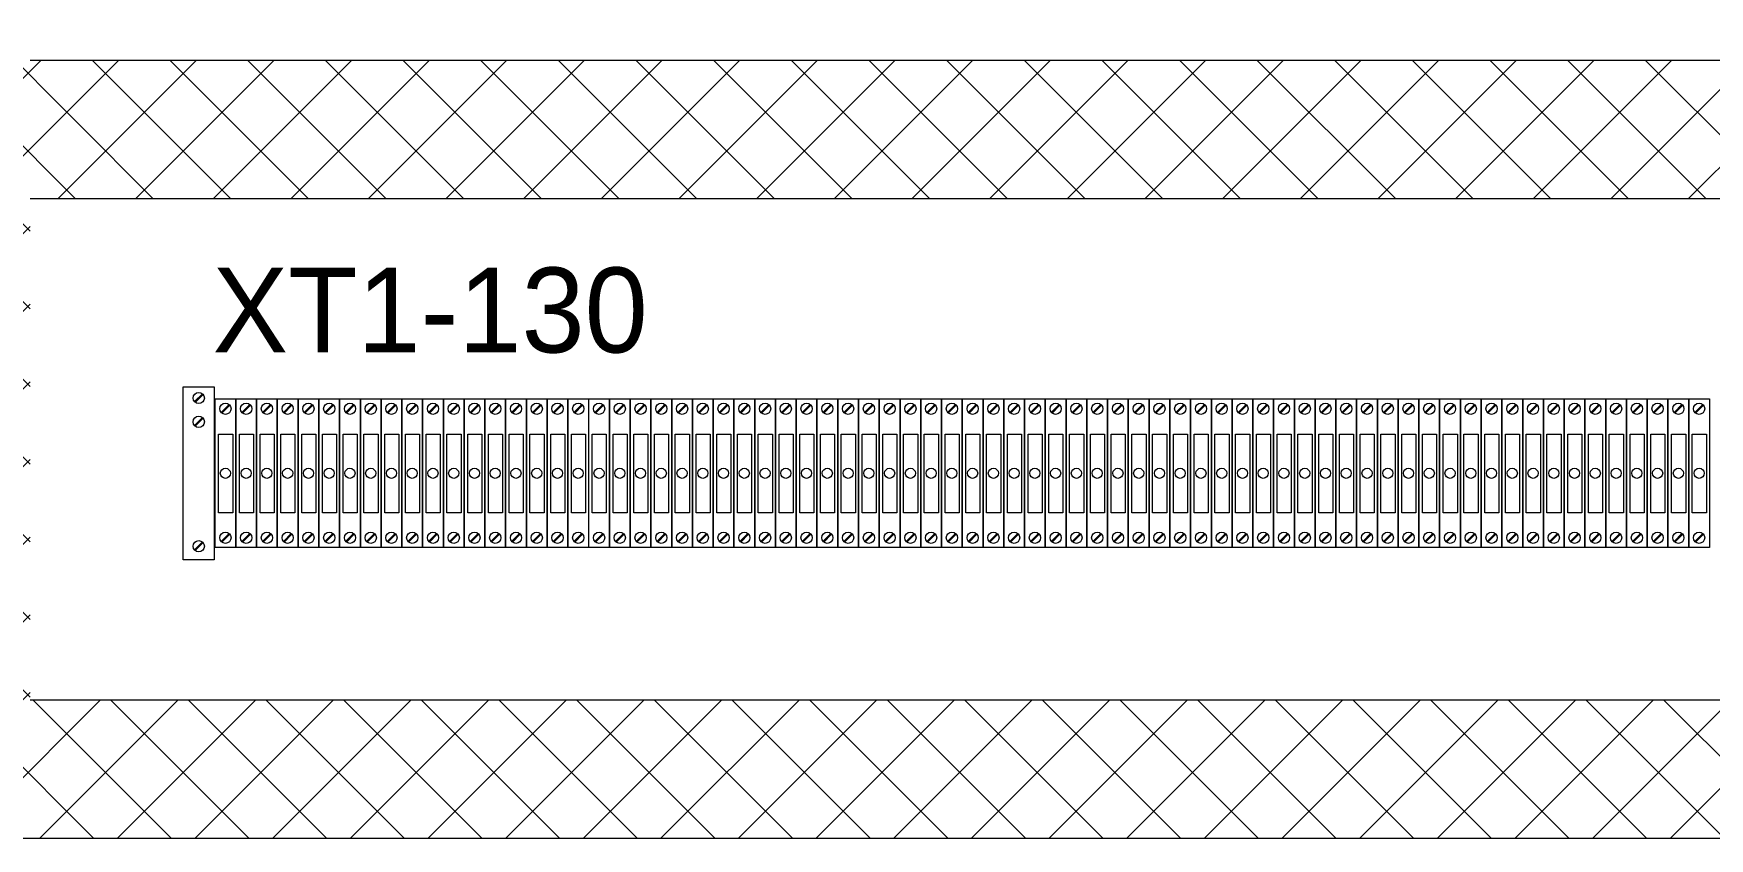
# Model space of a CAD drawing. Header units: millimetres. Extents: x 32626 to 72822, y 60047 to 123188.
# Drawn here: x 33074.3 to 33365, y 68756.3 to 68895.9 of the extents above; entities that cross this region are included whole.
import ezdxf

# ---------------------------------------------------------------- set-up
doc = ezdxf.new("R2010")
doc.units = ezdxf.units.MM
doc.header["$LTSCALE"] = 10
doc.layers.add('1轮廓实线层', color=7, linetype='Continuous', lineweight=18)
doc.layers.add('6文字层', color=3, linetype='Continuous', lineweight=18)
doc.styles.add('样式 1', font='SIMYOU.TTF', dxfattribs={"width": 0.75})

msp = doc.modelspace()

# ---------------------------------------------------------------- hatches: boundary and pattern name
at = {"layer": '1轮廓实线层'}
h = msp.add_hatch(dxfattribs=at)
h.set_pattern_fill('ANSI37', color=256, scale=3, style=0)
h.set_pattern_definition([(45, (1626.673, 2082.644), (-6.7351921, 6.7351921), []), (135, (1626.673, 2082.644), (-6.7351921, -6.7351921), [])])
h.paths.add_polyline_path([(33783.76, 68756.33), (33783.76, 69002.19), (33049.69, 69002.19), (33049.69, 68756.33)])
h.paths.add_polyline_path([(33759.76, 68780.33), (33759.76, 68867.26), (33073.69, 68867.26), (33073.69, 68780.33)], flags=16)
h.paths.add_polyline_path([(33759.76, 68891.26), (33759.76, 68978.19), (33073.69, 68978.19), (33073.69, 68891.26)], flags=16)

# ---------------------------------------------------------------- linework, layer by layer
for p, q in [((33759.76, 68891.26), (33073.69, 68891.26)), ((33759.76, 68867.26), (33073.69, 68867.26)), ((33519.76, 68780.33), (33073.69, 68780.33)), ((33759.76, 68780.33), (33073.69, 68780.33)), ((33783.76, 68756.33), (33049.69, 68756.33)), ((33252.69, 68756.33), (33204.69, 68756.33))]:
    msp.add_line(p, q, dxfattribs=at)
at = {"layer": '1轮廓实线层', "lineweight": 13}
for p, q in [((33100.23, 68834.65), (33105.63, 68834.65)), ((33100.23, 68804.65), (33100.23, 68834.65)), ((33105.63, 68834.65), (33105.63, 68804.65)), ((33102.18, 68832.09), (33103.56, 68833.47)), ((33102.3, 68831.97), (33103.68, 68833.34)), ((33105.76, 68806.77), (33105.76, 68832.57)), ((33105.76, 68832.57), (33109.36, 68832.57)), ((33109.36, 68832.57), (33109.36, 68806.77)), ((33109.36, 68832.57), (33112.96, 68832.57)), ((33109.36, 68806.77), (33109.36, 68832.57)), ((33112.96, 68832.57), (33112.96, 68806.77)), ((33112.96, 68832.57), (33116.56, 68832.57)), ((33112.96, 68806.77), (33112.96, 68832.57)), ((33116.56, 68832.57), (33116.56, 68806.77)), ((33116.56, 68832.57), (33120.16, 68832.57)), ((33116.56, 68806.77), (33116.56, 68832.57)), ((33120.16, 68832.57), (33120.16, 68806.77)), ((33120.16, 68832.57), (33123.76, 68832.57)), ((33120.16, 68806.77), (33120.16, 68832.57)), ((33123.76, 68832.57), (33123.76, 68806.77)), ((33123.77, 68832.57), (33127.37, 68832.57)), ((33123.77, 68806.77), (33123.77, 68832.57)), ((33127.37, 68832.57), (33127.37, 68806.77)), ((33127.37, 68832.57), (33130.97, 68832.57)), ((33127.37, 68806.77), (33127.37, 68832.57)), ((33130.97, 68832.57), (33130.97, 68806.77)), ((33130.97, 68832.57), (33134.57, 68832.57)), ((33130.97, 68806.77), (33130.97, 68832.57)), ((33134.57, 68832.57), (33134.57, 68806.77)), ((33134.57, 68832.57), (33138.17, 68832.57)), ((33134.57, 68806.77), (33134.57, 68832.57)), ((33138.17, 68832.57), (33138.17, 68806.77)), ((33138.17, 68832.57), (33141.77, 68832.57)), ((33138.17, 68806.77), (33138.17, 68832.57)), ((33141.77, 68832.57), (33141.77, 68806.77)), ((33141.77, 68832.57), (33145.37, 68832.57)), ((33141.77, 68806.77), (33141.77, 68832.57)), ((33145.37, 68832.57), (33145.37, 68806.77)), ((33145.37, 68832.57), (33148.97, 68832.57)), ((33145.37, 68806.77), (33145.37, 68832.57)), ((33148.97, 68832.57), (33148.97, 68806.77)), ((33148.97, 68832.57), (33152.57, 68832.57)), ((33148.97, 68806.77), (33148.97, 68832.57)), ((33152.57, 68832.57), (33152.57, 68806.77)), ((33152.57, 68832.57), (33156.17, 68832.57)), ((33152.57, 68806.77), (33152.57, 68832.57)), ((33156.17, 68832.57), (33156.17, 68806.77)), ((33156.17, 68832.57), (33159.77, 68832.57)), ((33156.17, 68806.77), (33156.17, 68832.57)), ((33159.77, 68832.57), (33159.77, 68806.77)), ((33159.77, 68832.57), (33163.37, 68832.57)), ((33159.77, 68806.77), (33159.77, 68832.57)), ((33163.37, 68832.57), (33163.37, 68806.77)), ((33163.37, 68832.57), (33166.97, 68832.57)), ((33163.37, 68806.77), (33163.37, 68832.57)), ((33166.97, 68832.57), (33166.97, 68806.77)), ((33166.97, 68832.57), (33170.57, 68832.57)), ((33166.97, 68806.77), (33166.97, 68832.57)), ((33170.57, 68832.57), (33170.57, 68806.77)), ((33170.58, 68832.57), (33174.18, 68832.57)), ((33170.58, 68806.77), (33170.58, 68832.57)), ((33174.18, 68832.57), (33174.18, 68806.77)), ((33174.18, 68832.57), (33177.78, 68832.57)), ((33174.18, 68806.77), (33174.18, 68832.57)), ((33177.78, 68832.57), (33177.78, 68806.77)), ((33177.78, 68832.57), (33181.38, 68832.57)), ((33177.78, 68806.77), (33177.78, 68832.57)), ((33181.38, 68832.57), (33181.38, 68806.77)), ((33181.38, 68832.57), (33184.98, 68832.57)), ((33181.38, 68806.77), (33181.38, 68832.57)), ((33184.98, 68832.57), (33184.98, 68806.77)), ((33184.98, 68832.57), (33188.58, 68832.57)), ((33184.98, 68806.77), (33184.98, 68832.57)), ((33188.58, 68832.57), (33188.58, 68806.77)), ((33188.58, 68832.57), (33192.18, 68832.57)), ((33188.58, 68806.77), (33188.58, 68832.57)), ((33192.18, 68832.57), (33192.18, 68806.77)), ((33192.18, 68832.57), (33195.78, 68832.57)), ((33192.18, 68806.77), (33192.18, 68832.57)), ((33195.78, 68832.57), (33195.78, 68806.77)), ((33195.78, 68832.57), (33199.38, 68832.57)), ((33195.78, 68806.77), (33195.78, 68832.57)), ((33199.38, 68832.57), (33199.38, 68806.77)), ((33199.38, 68832.57), (33202.98, 68832.57)), ((33199.38, 68806.77), (33199.38, 68832.57)), ((33202.98, 68832.57), (33202.98, 68806.77)), ((33202.98, 68832.57), (33206.58, 68832.57)), ((33202.98, 68806.77), (33202.98, 68832.57)), ((33206.58, 68832.57), (33206.58, 68806.77)), ((33206.58, 68832.57), (33210.18, 68832.57)), ((33206.58, 68806.77), (33206.58, 68832.57)), ((33210.18, 68832.57), (33210.18, 68806.77)), ((33210.18, 68832.57), (33213.78, 68832.57)), ((33210.18, 68806.77), (33210.18, 68832.57)), ((33213.78, 68832.57), (33213.78, 68806.77)), ((33213.79, 68832.57), (33217.39, 68832.57)), ((33213.79, 68806.77), (33213.79, 68832.57)), ((33217.39, 68832.57), (33217.39, 68806.77)), ((33217.39, 68832.57), (33220.99, 68832.57)), ((33217.39, 68806.77), (33217.39, 68832.57)), ((33220.99, 68832.57), (33220.99, 68806.77)), ((33220.99, 68832.57), (33224.59, 68832.57)), ((33220.99, 68806.77), (33220.99, 68832.57)), ((33224.59, 68832.57), (33224.59, 68806.77)), ((33224.59, 68832.57), (33228.19, 68832.57)), ((33224.59, 68806.77), (33224.59, 68832.57)), ((33228.19, 68832.57), (33228.19, 68806.77)), ((33228.19, 68832.57), (33231.79, 68832.57)), ((33228.19, 68806.77), (33228.19, 68832.57)), ((33231.79, 68832.57), (33231.79, 68806.77)), ((33231.79, 68832.57), (33235.39, 68832.57)), ((33231.79, 68806.77), (33231.79, 68832.57)), ((33235.39, 68832.57), (33235.39, 68806.77)), ((33235.39, 68832.57), (33238.99, 68832.57)), ((33235.39, 68806.77), (33235.39, 68832.57)), ((33238.99, 68832.57), (33238.99, 68806.77)), ((33238.99, 68832.57), (33242.59, 68832.57)), ((33238.99, 68806.77), (33238.99, 68832.57)), ((33242.59, 68832.57), (33242.59, 68806.77)), ((33242.59, 68832.57), (33246.19, 68832.57)), ((33242.59, 68806.77), (33242.59, 68832.57)), ((33246.19, 68832.57), (33246.19, 68806.77)), ((33246.19, 68832.57), (33249.79, 68832.57)), ((33246.19, 68806.77), (33246.19, 68832.57)), ((33249.79, 68832.57), (33249.79, 68806.77)), ((33249.79, 68832.57), (33253.39, 68832.57)), ((33249.79, 68806.77), (33249.79, 68832.57)), ((33253.39, 68832.57), (33253.39, 68806.77)), ((33253.39, 68832.57), (33256.99, 68832.57)), ((33253.39, 68806.77), (33253.39, 68832.57)), ((33256.99, 68832.57), (33256.99, 68806.77)), ((33257, 68832.57), (33260.6, 68832.57)), ((33257, 68806.77), (33257, 68832.57)), ((33260.6, 68832.57), (33260.6, 68806.77)), ((33260.6, 68832.57), (33264.2, 68832.57)), ((33260.6, 68806.77), (33260.6, 68832.57)), ((33264.2, 68832.57), (33264.2, 68806.77)), ((33264.2, 68832.57), (33267.8, 68832.57)), ((33264.2, 68806.77), (33264.2, 68832.57)), ((33267.8, 68832.57), (33267.8, 68806.77)), ((33267.8, 68832.57), (33271.4, 68832.57)), ((33267.8, 68806.77), (33267.8, 68832.57)), ((33271.4, 68832.57), (33271.4, 68806.77)), ((33271.4, 68832.57), (33275, 68832.57)), ((33271.4, 68806.77), (33271.4, 68832.57)), ((33275, 68832.57), (33275, 68806.77)), ((33275, 68832.57), (33278.6, 68832.57)), ((33275, 68806.77), (33275, 68832.57)), ((33278.6, 68832.57), (33278.6, 68806.77)), ((33278.6, 68832.57), (33282.2, 68832.57)), ((33278.6, 68806.77), (33278.6, 68832.57)), ((33282.2, 68832.57), (33282.2, 68806.77)), ((33282.2, 68832.57), (33285.8, 68832.57)), ((33282.2, 68806.77), (33282.2, 68832.57)), ((33285.8, 68832.57), (33285.8, 68806.77)), ((33285.8, 68832.57), (33289.4, 68832.57)), ((33285.8, 68806.77), (33285.8, 68832.57)), ((33289.4, 68832.57), (33289.4, 68806.77)), ((33289.4, 68832.57), (33293, 68832.57)), ((33289.4, 68806.77), (33289.4, 68832.57)), ((33293, 68832.57), (33293, 68806.77)), ((33293, 68832.57), (33296.6, 68832.57)), ((33293, 68806.77), (33293, 68832.57)), ((33296.6, 68832.57), (33296.6, 68806.77)), ((33296.6, 68832.57), (33300.2, 68832.57)), ((33296.6, 68806.77), (33296.6, 68832.57)), ((33300.2, 68832.57), (33300.2, 68806.77)), ((33300.2, 68832.57), (33303.8, 68832.57)), ((33300.2, 68806.77), (33300.2, 68832.57)), ((33303.8, 68832.57), (33303.8, 68806.77)), ((33303.81, 68832.57), (33307.41, 68832.57)), ((33303.81, 68806.77), (33303.81, 68832.57)), ((33307.41, 68832.57), (33307.41, 68806.77)), ((33307.41, 68832.57), (33311.01, 68832.57)), ((33307.41, 68806.77), (33307.41, 68832.57)), ((33311.01, 68832.57), (33311.01, 68806.77)), ((33311.01, 68832.57), (33314.61, 68832.57)), ((33311.01, 68806.77), (33311.01, 68832.57)), ((33314.61, 68832.57), (33314.61, 68806.77)), ((33314.61, 68832.57), (33318.21, 68832.57)), ((33314.61, 68806.77), (33314.61, 68832.57)), ((33318.21, 68832.57), (33318.21, 68806.77)), ((33318.21, 68832.57), (33321.81, 68832.57)), ((33318.21, 68806.77), (33318.21, 68832.57)), ((33321.81, 68832.57), (33321.81, 68806.77)), ((33321.81, 68832.57), (33325.41, 68832.57)), ((33321.81, 68806.77), (33321.81, 68832.57)), ((33325.41, 68832.57), (33325.41, 68806.77)), ((33325.41, 68832.57), (33329.01, 68832.57)), ((33325.41, 68806.77), (33325.41, 68832.57)), ((33329.01, 68832.57), (33329.01, 68806.77)), ((33329.01, 68832.57), (33332.61, 68832.57)), ((33329.01, 68806.77), (33329.01, 68832.57)), ((33332.61, 68832.57), (33332.61, 68806.77)), ((33332.61, 68832.57), (33336.21, 68832.57)), ((33332.61, 68806.77), (33332.61, 68832.57)), ((33336.21, 68832.57), (33336.21, 68806.77)), ((33336.21, 68832.57), (33339.81, 68832.57)), ((33336.21, 68806.77), (33336.21, 68832.57)), ((33339.81, 68832.57), (33339.81, 68806.77)), ((33339.81, 68832.57), (33343.41, 68832.57)), ((33339.81, 68806.77), (33339.81, 68832.57)), ((33343.41, 68832.57), (33343.41, 68806.77)), ((33343.41, 68832.57), (33347.01, 68832.57)), ((33343.41, 68806.77), (33343.41, 68832.57)), ((33347.01, 68832.57), (33347.01, 68806.77)), ((33347.02, 68832.57), (33350.62, 68832.57)), ((33347.02, 68806.77), (33347.02, 68832.57)), ((33350.62, 68832.57), (33350.62, 68806.77)), ((33350.62, 68832.57), (33354.22, 68832.57)), ((33350.62, 68806.77), (33350.62, 68832.57)), ((33354.22, 68832.57), (33354.22, 68806.77)), ((33354.22, 68832.57), (33357.82, 68832.57)), ((33354.22, 68806.77), (33354.22, 68832.57)), ((33357.82, 68832.57), (33357.82, 68806.77)), ((33357.82, 68832.57), (33361.42, 68832.57)), ((33357.82, 68806.77), (33357.82, 68832.57)), ((33361.42, 68832.57), (33361.42, 68806.77)), ((33361.42, 68832.57), (33365.02, 68832.57)), ((33361.42, 68806.77), (33361.42, 68832.57)), ((33365.02, 68832.57), (33365.02, 68806.77)), ((33102.18, 68827.96), (33103.56, 68829.34)), ((33102.3, 68827.84), (33103.68, 68829.22)), ((33106.81, 68830.23), (33108.19, 68831.61)), ((33106.93, 68830.11), (33108.31, 68831.49)), ((33110.41, 68830.23), (33111.79, 68831.61)), ((33110.53, 68830.11), (33111.91, 68831.49)), ((33114.01, 68830.23), (33115.39, 68831.61)), ((33114.13, 68830.11), (33115.51, 68831.49)), ((33117.61, 68830.23), (33118.99, 68831.61)), ((33117.73, 68830.11), (33119.11, 68831.49)), ((33121.21, 68830.23), (33122.59, 68831.61)), ((33121.34, 68830.11), (33122.71, 68831.49)), ((33124.82, 68830.23), (33126.19, 68831.61)), ((33124.94, 68830.11), (33126.32, 68831.49)), ((33128.42, 68830.23), (33129.8, 68831.61)), ((33128.54, 68830.11), (33129.92, 68831.49)), ((33132.02, 68830.23), (33133.4, 68831.61)), ((33132.14, 68830.11), (33133.52, 68831.49)), ((33135.62, 68830.23), (33137, 68831.61)), ((33135.74, 68830.11), (33137.12, 68831.49)), ((33139.22, 68830.23), (33140.6, 68831.61)), ((33139.34, 68830.11), (33140.72, 68831.49)), ((33142.82, 68830.23), (33144.2, 68831.61)), ((33142.94, 68830.11), (33144.32, 68831.49)), ((33146.42, 68830.23), (33147.8, 68831.61)), ((33146.54, 68830.11), (33147.92, 68831.49)), ((33150.02, 68830.23), (33151.4, 68831.61)), ((33150.14, 68830.11), (33151.52, 68831.49)), ((33153.62, 68830.23), (33155, 68831.61)), ((33153.74, 68830.11), (33155.12, 68831.49)), ((33157.22, 68830.23), (33158.6, 68831.61)), ((33157.34, 68830.11), (33158.72, 68831.49)), ((33160.82, 68830.23), (33162.2, 68831.61)), ((33160.94, 68830.11), (33162.32, 68831.49)), ((33164.42, 68830.23), (33165.8, 68831.61)), ((33164.55, 68830.11), (33165.92, 68831.49)), ((33168.03, 68830.23), (33169.4, 68831.61)), ((33168.15, 68830.11), (33169.53, 68831.49)), ((33171.63, 68830.23), (33173.01, 68831.61)), ((33171.75, 68830.11), (33173.13, 68831.49)), ((33175.23, 68830.23), (33176.61, 68831.61)), ((33175.35, 68830.11), (33176.73, 68831.49)), ((33178.83, 68830.23), (33180.21, 68831.61)), ((33178.95, 68830.11), (33180.33, 68831.49)), ((33182.43, 68830.23), (33183.81, 68831.61)), ((33182.55, 68830.11), (33183.93, 68831.49)), ((33186.03, 68830.23), (33187.41, 68831.61)), ((33186.15, 68830.11), (33187.53, 68831.49)), ((33189.63, 68830.23), (33191.01, 68831.61)), ((33189.75, 68830.11), (33191.13, 68831.49)), ((33193.23, 68830.23), (33194.61, 68831.61)), ((33193.35, 68830.11), (33194.73, 68831.49)), ((33196.83, 68830.23), (33198.21, 68831.61)), ((33196.95, 68830.11), (33198.33, 68831.49)), ((33200.43, 68830.23), (33201.81, 68831.61)), ((33200.55, 68830.11), (33201.93, 68831.49)), ((33204.03, 68830.23), (33205.41, 68831.61)), ((33204.15, 68830.11), (33205.53, 68831.49)), ((33207.63, 68830.23), (33209.01, 68831.61)), ((33207.75, 68830.11), (33209.13, 68831.49)), ((33211.23, 68830.23), (33212.61, 68831.61)), ((33211.36, 68830.11), (33212.73, 68831.49)), ((33214.84, 68830.23), (33216.21, 68831.61)), ((33214.96, 68830.11), (33216.34, 68831.49)), ((33218.44, 68830.23), (33219.82, 68831.61)), ((33218.56, 68830.11), (33219.94, 68831.49)), ((33222.04, 68830.23), (33223.42, 68831.61)), ((33222.16, 68830.11), (33223.54, 68831.49)), ((33225.64, 68830.23), (33227.02, 68831.61)), ((33225.76, 68830.11), (33227.14, 68831.49)), ((33229.24, 68830.23), (33230.62, 68831.61)), ((33229.36, 68830.11), (33230.74, 68831.49)), ((33232.84, 68830.23), (33234.22, 68831.61)), ((33232.96, 68830.11), (33234.34, 68831.49)), ((33236.44, 68830.23), (33237.82, 68831.61)), ((33236.56, 68830.11), (33237.94, 68831.49)), ((33240.04, 68830.23), (33241.42, 68831.61)), ((33240.16, 68830.11), (33241.54, 68831.49)), ((33243.64, 68830.23), (33245.02, 68831.61)), ((33243.76, 68830.11), (33245.14, 68831.49)), ((33247.24, 68830.23), (33248.62, 68831.61)), ((33247.36, 68830.11), (33248.74, 68831.49)), ((33250.84, 68830.23), (33252.22, 68831.61)), ((33250.96, 68830.11), (33252.34, 68831.49)), ((33254.44, 68830.23), (33255.82, 68831.61)), ((33254.57, 68830.11), (33255.94, 68831.49)), ((33258.05, 68830.23), (33259.42, 68831.61)), ((33258.17, 68830.11), (33259.55, 68831.49)), ((33261.65, 68830.23), (33263.03, 68831.61)), ((33261.77, 68830.11), (33263.15, 68831.49)), ((33265.25, 68830.23), (33266.63, 68831.61)), ((33265.37, 68830.11), (33266.75, 68831.49)), ((33268.85, 68830.23), (33270.23, 68831.61)), ((33268.97, 68830.11), (33270.35, 68831.49)), ((33272.45, 68830.23), (33273.83, 68831.61)), ((33272.57, 68830.11), (33273.95, 68831.49)), ((33276.05, 68830.23), (33277.43, 68831.61)), ((33276.17, 68830.11), (33277.55, 68831.49)), ((33279.65, 68830.23), (33281.03, 68831.61)), ((33279.77, 68830.11), (33281.15, 68831.49)), ((33283.25, 68830.23), (33284.63, 68831.61)), ((33283.37, 68830.11), (33284.75, 68831.49)), ((33286.85, 68830.23), (33288.23, 68831.61)), ((33286.97, 68830.11), (33288.35, 68831.49)), ((33290.45, 68830.23), (33291.83, 68831.61)), ((33290.57, 68830.11), (33291.95, 68831.49)), ((33294.05, 68830.23), (33295.43, 68831.61)), ((33294.17, 68830.11), (33295.55, 68831.49)), ((33297.65, 68830.23), (33299.03, 68831.61)), ((33297.78, 68830.11), (33299.15, 68831.49)), ((33301.25, 68830.23), (33302.63, 68831.61)), ((33301.38, 68830.11), (33302.75, 68831.49)), ((33304.86, 68830.23), (33306.23, 68831.61)), ((33304.98, 68830.11), (33306.36, 68831.49)), ((33308.46, 68830.23), (33309.84, 68831.61)), ((33308.58, 68830.11), (33309.96, 68831.49)), ((33312.06, 68830.23), (33313.44, 68831.61)), ((33312.18, 68830.11), (33313.56, 68831.49)), ((33315.66, 68830.23), (33317.04, 68831.61)), ((33315.78, 68830.11), (33317.16, 68831.49)), ((33319.26, 68830.23), (33320.64, 68831.61)), ((33319.38, 68830.11), (33320.76, 68831.49)), ((33322.86, 68830.23), (33324.24, 68831.61)), ((33322.98, 68830.11), (33324.36, 68831.49)), ((33326.46, 68830.23), (33327.84, 68831.61)), ((33326.58, 68830.11), (33327.96, 68831.49)), ((33330.06, 68830.23), (33331.44, 68831.61)), ((33330.18, 68830.11), (33331.56, 68831.49)), ((33333.66, 68830.23), (33335.04, 68831.61)), ((33333.78, 68830.11), (33335.16, 68831.49)), ((33337.26, 68830.23), (33338.64, 68831.61)), ((33337.38, 68830.11), (33338.76, 68831.49)), ((33340.86, 68830.23), (33342.24, 68831.61)), ((33340.98, 68830.11), (33342.36, 68831.49)), ((33344.46, 68830.23), (33345.84, 68831.61)), ((33344.59, 68830.11), (33345.96, 68831.49)), ((33348.07, 68830.23), (33349.44, 68831.61)), ((33348.19, 68830.11), (33349.57, 68831.49)), ((33351.67, 68830.23), (33353.05, 68831.61)), ((33351.79, 68830.11), (33353.17, 68831.49)), ((33355.27, 68830.23), (33356.65, 68831.61)), ((33355.39, 68830.11), (33356.77, 68831.49)), ((33358.87, 68830.23), (33360.25, 68831.61)), ((33358.99, 68830.11), (33360.37, 68831.49)), ((33362.47, 68830.23), (33363.85, 68831.61)), ((33362.59, 68830.11), (33363.97, 68831.49)), ((33106.81, 68807.86), (33108.19, 68809.24)), ((33106.93, 68807.74), (33108.31, 68809.12)), ((33110.41, 68807.86), (33111.79, 68809.24)), ((33110.53, 68807.74), (33111.91, 68809.12)), ((33114.01, 68807.86), (33115.39, 68809.24)), ((33114.13, 68807.74), (33115.51, 68809.12)), ((33117.61, 68807.86), (33118.99, 68809.24)), ((33117.73, 68807.74), (33119.11, 68809.12)), ((33121.21, 68807.86), (33122.59, 68809.24)), ((33121.34, 68807.74), (33122.71, 68809.12)), ((33124.82, 68807.86), (33126.19, 68809.24)), ((33124.94, 68807.74), (33126.32, 68809.12)), ((33128.42, 68807.86), (33129.8, 68809.24)), ((33128.54, 68807.74), (33129.92, 68809.12)), ((33132.02, 68807.86), (33133.4, 68809.24)), ((33132.14, 68807.74), (33133.52, 68809.12)), ((33135.62, 68807.86), (33137, 68809.24)), ((33135.74, 68807.74), (33137.12, 68809.12)), ((33139.22, 68807.86), (33140.6, 68809.24)), ((33139.34, 68807.74), (33140.72, 68809.12)), ((33142.82, 68807.86), (33144.2, 68809.24)), ((33142.94, 68807.74), (33144.32, 68809.12)), ((33146.42, 68807.86), (33147.8, 68809.24)), ((33146.54, 68807.74), (33147.92, 68809.12)), ((33150.02, 68807.86), (33151.4, 68809.24)), ((33150.14, 68807.74), (33151.52, 68809.12)), ((33153.62, 68807.86), (33155, 68809.24)), ((33153.74, 68807.74), (33155.12, 68809.12)), ((33157.22, 68807.86), (33158.6, 68809.24)), ((33157.34, 68807.74), (33158.72, 68809.12)), ((33160.82, 68807.86), (33162.2, 68809.24)), ((33160.94, 68807.74), (33162.32, 68809.12)), ((33164.42, 68807.86), (33165.8, 68809.24)), ((33164.55, 68807.74), (33165.92, 68809.12)), ((33168.03, 68807.86), (33169.4, 68809.24)), ((33168.15, 68807.74), (33169.53, 68809.12)), ((33171.63, 68807.86), (33173.01, 68809.24)), ((33171.75, 68807.74), (33173.13, 68809.12)), ((33175.23, 68807.86), (33176.61, 68809.24)), ((33175.35, 68807.74), (33176.73, 68809.12)), ((33178.83, 68807.86), (33180.21, 68809.24)), ((33178.95, 68807.74), (33180.33, 68809.12)), ((33182.43, 68807.86), (33183.81, 68809.24)), ((33182.55, 68807.74), (33183.93, 68809.12)), ((33186.03, 68807.86), (33187.41, 68809.24)), ((33186.15, 68807.74), (33187.53, 68809.12)), ((33189.63, 68807.86), (33191.01, 68809.24)), ((33189.75, 68807.74), (33191.13, 68809.12)), ((33193.23, 68807.86), (33194.61, 68809.24)), ((33193.35, 68807.74), (33194.73, 68809.12)), ((33196.83, 68807.86), (33198.21, 68809.24)), ((33196.95, 68807.74), (33198.33, 68809.12)), ((33200.43, 68807.86), (33201.81, 68809.24)), ((33200.55, 68807.74), (33201.93, 68809.12)), ((33204.03, 68807.86), (33205.41, 68809.24)), ((33204.15, 68807.74), (33205.53, 68809.12)), ((33207.63, 68807.86), (33209.01, 68809.24)), ((33207.75, 68807.74), (33209.13, 68809.12)), ((33211.23, 68807.86), (33212.61, 68809.24)), ((33211.36, 68807.74), (33212.73, 68809.12)), ((33214.84, 68807.86), (33216.21, 68809.24)), ((33214.96, 68807.74), (33216.34, 68809.12)), ((33218.44, 68807.86), (33219.82, 68809.24)), ((33218.56, 68807.74), (33219.94, 68809.12)), ((33222.04, 68807.86), (33223.42, 68809.24)), ((33222.16, 68807.74), (33223.54, 68809.12)), ((33225.64, 68807.86), (33227.02, 68809.24)), ((33225.76, 68807.74), (33227.14, 68809.12)), ((33229.24, 68807.86), (33230.62, 68809.24)), ((33229.36, 68807.74), (33230.74, 68809.12)), ((33232.84, 68807.86), (33234.22, 68809.24)), ((33232.96, 68807.74), (33234.34, 68809.12)), ((33236.44, 68807.86), (33237.82, 68809.24)), ((33236.56, 68807.74), (33237.94, 68809.12)), ((33240.04, 68807.86), (33241.42, 68809.24)), ((33240.16, 68807.74), (33241.54, 68809.12)), ((33243.64, 68807.86), (33245.02, 68809.24)), ((33243.76, 68807.74), (33245.14, 68809.12)), ((33247.24, 68807.86), (33248.62, 68809.24)), ((33247.36, 68807.74), (33248.74, 68809.12)), ((33250.84, 68807.86), (33252.22, 68809.24)), ((33250.96, 68807.74), (33252.34, 68809.12)), ((33254.44, 68807.86), (33255.82, 68809.24)), ((33254.57, 68807.74), (33255.94, 68809.12)), ((33258.05, 68807.86), (33259.42, 68809.24)), ((33258.17, 68807.74), (33259.55, 68809.12)), ((33261.65, 68807.86), (33263.03, 68809.24)), ((33261.77, 68807.74), (33263.15, 68809.12)), ((33265.25, 68807.86), (33266.63, 68809.24)), ((33265.37, 68807.74), (33266.75, 68809.12)), ((33268.85, 68807.86), (33270.23, 68809.24)), ((33268.97, 68807.74), (33270.35, 68809.12)), ((33272.45, 68807.86), (33273.83, 68809.24)), ((33272.57, 68807.74), (33273.95, 68809.12)), ((33276.05, 68807.86), (33277.43, 68809.24)), ((33276.17, 68807.74), (33277.55, 68809.12)), ((33279.65, 68807.86), (33281.03, 68809.24)), ((33279.77, 68807.74), (33281.15, 68809.12)), ((33283.25, 68807.86), (33284.63, 68809.24)), ((33283.37, 68807.74), (33284.75, 68809.12)), ((33286.85, 68807.86), (33288.23, 68809.24)), ((33286.97, 68807.74), (33288.35, 68809.12)), ((33290.45, 68807.86), (33291.83, 68809.24)), ((33290.57, 68807.74), (33291.95, 68809.12)), ((33294.05, 68807.86), (33295.43, 68809.24)), ((33294.17, 68807.74), (33295.55, 68809.12)), ((33297.65, 68807.86), (33299.03, 68809.24)), ((33297.78, 68807.74), (33299.15, 68809.12)), ((33301.25, 68807.86), (33302.63, 68809.24)), ((33301.38, 68807.74), (33302.75, 68809.12)), ((33304.86, 68807.86), (33306.23, 68809.24)), ((33304.98, 68807.74), (33306.36, 68809.12)), ((33308.46, 68807.86), (33309.84, 68809.24)), ((33308.58, 68807.74), (33309.96, 68809.12)), ((33312.06, 68807.86), (33313.44, 68809.24)), ((33312.18, 68807.74), (33313.56, 68809.12)), ((33315.66, 68807.86), (33317.04, 68809.24)), ((33315.78, 68807.74), (33317.16, 68809.12)), ((33319.26, 68807.86), (33320.64, 68809.24)), ((33319.38, 68807.74), (33320.76, 68809.12)), ((33322.86, 68807.86), (33324.24, 68809.24)), ((33322.98, 68807.74), (33324.36, 68809.12)), ((33326.46, 68807.86), (33327.84, 68809.24)), ((33326.58, 68807.74), (33327.96, 68809.12)), ((33330.06, 68807.86), (33331.44, 68809.24)), ((33330.18, 68807.74), (33331.56, 68809.12)), ((33333.66, 68807.86), (33335.04, 68809.24)), ((33333.78, 68807.74), (33335.16, 68809.12)), ((33337.26, 68807.86), (33338.64, 68809.24)), ((33337.38, 68807.74), (33338.76, 68809.12)), ((33340.86, 68807.86), (33342.24, 68809.24)), ((33340.98, 68807.74), (33342.36, 68809.12)), ((33344.46, 68807.86), (33345.84, 68809.24)), ((33344.59, 68807.74), (33345.96, 68809.12)), ((33348.07, 68807.86), (33349.44, 68809.24)), ((33348.19, 68807.74), (33349.57, 68809.12)), ((33351.67, 68807.86), (33353.05, 68809.24)), ((33351.79, 68807.74), (33353.17, 68809.12)), ((33355.27, 68807.86), (33356.65, 68809.24)), ((33355.39, 68807.74), (33356.77, 68809.12)), ((33358.87, 68807.86), (33360.25, 68809.24)), ((33358.99, 68807.74), (33360.37, 68809.12)), ((33362.47, 68807.86), (33363.85, 68809.24)), ((33362.59, 68807.74), (33363.97, 68809.12)), ((33102.18, 68806.4), (33103.56, 68807.77)), ((33102.3, 68806.27), (33103.68, 68807.65)), ((33109.36, 68806.77), (33105.76, 68806.77)), ((33112.96, 68806.77), (33109.36, 68806.77)), ((33116.56, 68806.77), (33112.96, 68806.77)), ((33120.16, 68806.77), (33116.56, 68806.77)), ((33123.76, 68806.77), (33120.16, 68806.77)), ((33127.37, 68806.77), (33123.77, 68806.77)), ((33130.97, 68806.77), (33127.37, 68806.77)), ((33134.57, 68806.77), (33130.97, 68806.77)), ((33138.17, 68806.77), (33134.57, 68806.77)), ((33141.77, 68806.77), (33138.17, 68806.77)), ((33145.37, 68806.77), (33141.77, 68806.77)), ((33148.97, 68806.77), (33145.37, 68806.77)), ((33152.57, 68806.77), (33148.97, 68806.77)), ((33156.17, 68806.77), (33152.57, 68806.77)), ((33159.77, 68806.77), (33156.17, 68806.77)), ((33163.37, 68806.77), (33159.77, 68806.77)), ((33166.97, 68806.77), (33163.37, 68806.77)), ((33170.57, 68806.77), (33166.97, 68806.77)), ((33174.18, 68806.77), (33170.58, 68806.77)), ((33177.78, 68806.77), (33174.18, 68806.77)), ((33181.38, 68806.77), (33177.78, 68806.77)), ((33184.98, 68806.77), (33181.38, 68806.77)), ((33188.58, 68806.77), (33184.98, 68806.77)), ((33192.18, 68806.77), (33188.58, 68806.77)), ((33195.78, 68806.77), (33192.18, 68806.77)), ((33199.38, 68806.77), (33195.78, 68806.77)), ((33202.98, 68806.77), (33199.38, 68806.77)), ((33206.58, 68806.77), (33202.98, 68806.77)), ((33210.18, 68806.77), (33206.58, 68806.77)), ((33213.78, 68806.77), (33210.18, 68806.77)), ((33217.39, 68806.77), (33213.79, 68806.77)), ((33220.99, 68806.77), (33217.39, 68806.77)), ((33224.59, 68806.77), (33220.99, 68806.77)), ((33228.19, 68806.77), (33224.59, 68806.77)), ((33231.79, 68806.77), (33228.19, 68806.77)), ((33235.39, 68806.77), (33231.79, 68806.77)), ((33238.99, 68806.77), (33235.39, 68806.77)), ((33242.59, 68806.77), (33238.99, 68806.77)), ((33246.19, 68806.77), (33242.59, 68806.77)), ((33249.79, 68806.77), (33246.19, 68806.77)), ((33253.39, 68806.77), (33249.79, 68806.77)), ((33256.99, 68806.77), (33253.39, 68806.77)), ((33260.6, 68806.77), (33257, 68806.77)), ((33264.2, 68806.77), (33260.6, 68806.77)), ((33267.8, 68806.77), (33264.2, 68806.77)), ((33271.4, 68806.77), (33267.8, 68806.77)), ((33275, 68806.77), (33271.4, 68806.77)), ((33278.6, 68806.77), (33275, 68806.77)), ((33282.2, 68806.77), (33278.6, 68806.77)), ((33285.8, 68806.77), (33282.2, 68806.77)), ((33289.4, 68806.77), (33285.8, 68806.77)), ((33293, 68806.77), (33289.4, 68806.77)), ((33296.6, 68806.77), (33293, 68806.77)), ((33300.2, 68806.77), (33296.6, 68806.77)), ((33303.8, 68806.77), (33300.2, 68806.77)), ((33307.41, 68806.77), (33303.81, 68806.77)), ((33311.01, 68806.77), (33307.41, 68806.77)), ((33314.61, 68806.77), (33311.01, 68806.77)), ((33318.21, 68806.77), (33314.61, 68806.77)), ((33321.81, 68806.77), (33318.21, 68806.77)), ((33325.41, 68806.77), (33321.81, 68806.77)), ((33329.01, 68806.77), (33325.41, 68806.77)), ((33332.61, 68806.77), (33329.01, 68806.77)), ((33336.21, 68806.77), (33332.61, 68806.77)), ((33339.81, 68806.77), (33336.21, 68806.77)), ((33343.41, 68806.77), (33339.81, 68806.77)), ((33347.01, 68806.77), (33343.41, 68806.77)), ((33350.62, 68806.77), (33347.02, 68806.77)), ((33354.22, 68806.77), (33350.62, 68806.77)), ((33357.82, 68806.77), (33354.22, 68806.77)), ((33361.42, 68806.77), (33357.82, 68806.77)), ((33365.02, 68806.77), (33361.42, 68806.77)), ((33105.63, 68804.65), (33100.23, 68804.65))]:
    msp.add_line(p, q, dxfattribs=at)
for points in [[(33106.38, 68826.47), (33108.83, 68826.47), (33108.83, 68812.82), (33106.38, 68812.82)], [(33109.98, 68826.47), (33112.43, 68826.47), (33112.43, 68812.82), (33109.98, 68812.82)], [(33113.58, 68826.47), (33116.03, 68826.47), (33116.03, 68812.82), (33113.58, 68812.82)], [(33117.18, 68826.47), (33119.63, 68826.47), (33119.63, 68812.82), (33117.18, 68812.82)], [(33120.79, 68826.47), (33123.23, 68826.47), (33123.23, 68812.82), (33120.79, 68812.82)], [(33124.39, 68826.47), (33126.83, 68826.47), (33126.83, 68812.82), (33124.39, 68812.82)], [(33127.99, 68826.47), (33130.44, 68826.47), (33130.44, 68812.82), (33127.99, 68812.82)], [(33131.59, 68826.47), (33134.04, 68826.47), (33134.04, 68812.82), (33131.59, 68812.82)], [(33135.19, 68826.47), (33137.64, 68826.47), (33137.64, 68812.82), (33135.19, 68812.82)], [(33138.79, 68826.47), (33141.24, 68826.47), (33141.24, 68812.82), (33138.79, 68812.82)], [(33142.39, 68826.47), (33144.84, 68826.47), (33144.84, 68812.82), (33142.39, 68812.82)], [(33145.99, 68826.47), (33148.44, 68826.47), (33148.44, 68812.82), (33145.99, 68812.82)], [(33149.59, 68826.47), (33152.04, 68826.47), (33152.04, 68812.82), (33149.59, 68812.82)], [(33153.19, 68826.47), (33155.64, 68826.47), (33155.64, 68812.82), (33153.19, 68812.82)], [(33156.79, 68826.47), (33159.24, 68826.47), (33159.24, 68812.82), (33156.79, 68812.82)], [(33160.39, 68826.47), (33162.84, 68826.47), (33162.84, 68812.82), (33160.39, 68812.82)], [(33164, 68826.47), (33166.44, 68826.47), (33166.44, 68812.82), (33164, 68812.82)], [(33167.6, 68826.47), (33170.04, 68826.47), (33170.04, 68812.82), (33167.6, 68812.82)], [(33171.2, 68826.47), (33173.64, 68826.47), (33173.64, 68812.82), (33171.2, 68812.82)], [(33174.8, 68826.47), (33177.25, 68826.47), (33177.25, 68812.82), (33174.8, 68812.82)], [(33178.4, 68826.47), (33180.85, 68826.47), (33180.85, 68812.82), (33178.4, 68812.82)], [(33182, 68826.47), (33184.45, 68826.47), (33184.45, 68812.82), (33182, 68812.82)], [(33185.6, 68826.47), (33188.05, 68826.47), (33188.05, 68812.82), (33185.6, 68812.82)], [(33189.2, 68826.47), (33191.65, 68826.47), (33191.65, 68812.82), (33189.2, 68812.82)], [(33192.8, 68826.47), (33195.25, 68826.47), (33195.25, 68812.82), (33192.8, 68812.82)], [(33196.4, 68826.47), (33198.85, 68826.47), (33198.85, 68812.82), (33196.4, 68812.82)], [(33200, 68826.47), (33202.45, 68826.47), (33202.45, 68812.82), (33200, 68812.82)], [(33203.6, 68826.47), (33206.05, 68826.47), (33206.05, 68812.82), (33203.6, 68812.82)], [(33207.2, 68826.47), (33209.65, 68826.47), (33209.65, 68812.82), (33207.2, 68812.82)], [(33210.81, 68826.47), (33213.25, 68826.47), (33213.25, 68812.82), (33210.81, 68812.82)], [(33214.41, 68826.47), (33216.85, 68826.47), (33216.85, 68812.82), (33214.41, 68812.82)], [(33218.01, 68826.47), (33220.46, 68826.47), (33220.46, 68812.82), (33218.01, 68812.82)], [(33221.61, 68826.47), (33224.06, 68826.47), (33224.06, 68812.82), (33221.61, 68812.82)], [(33225.21, 68826.47), (33227.66, 68826.47), (33227.66, 68812.82), (33225.21, 68812.82)], [(33228.81, 68826.47), (33231.26, 68826.47), (33231.26, 68812.82), (33228.81, 68812.82)], [(33232.41, 68826.47), (33234.86, 68826.47), (33234.86, 68812.82), (33232.41, 68812.82)], [(33236.01, 68826.47), (33238.46, 68826.47), (33238.46, 68812.82), (33236.01, 68812.82)], [(33239.61, 68826.47), (33242.06, 68826.47), (33242.06, 68812.82), (33239.61, 68812.82)], [(33243.21, 68826.47), (33245.66, 68826.47), (33245.66, 68812.82), (33243.21, 68812.82)], [(33246.81, 68826.47), (33249.26, 68826.47), (33249.26, 68812.82), (33246.81, 68812.82)], [(33250.41, 68826.47), (33252.86, 68826.47), (33252.86, 68812.82), (33250.41, 68812.82)], [(33254.02, 68826.47), (33256.46, 68826.47), (33256.46, 68812.82), (33254.02, 68812.82)], [(33257.62, 68826.47), (33260.06, 68826.47), (33260.06, 68812.82), (33257.62, 68812.82)], [(33261.22, 68826.47), (33263.66, 68826.47), (33263.66, 68812.82), (33261.22, 68812.82)], [(33264.82, 68826.47), (33267.27, 68826.47), (33267.27, 68812.82), (33264.82, 68812.82)], [(33268.42, 68826.47), (33270.87, 68826.47), (33270.87, 68812.82), (33268.42, 68812.82)], [(33272.02, 68826.47), (33274.47, 68826.47), (33274.47, 68812.82), (33272.02, 68812.82)], [(33275.62, 68826.47), (33278.07, 68826.47), (33278.07, 68812.82), (33275.62, 68812.82)], [(33279.22, 68826.47), (33281.67, 68826.47), (33281.67, 68812.82), (33279.22, 68812.82)], [(33282.82, 68826.47), (33285.27, 68826.47), (33285.27, 68812.82), (33282.82, 68812.82)], [(33286.42, 68826.47), (33288.87, 68826.47), (33288.87, 68812.82), (33286.42, 68812.82)], [(33290.02, 68826.47), (33292.47, 68826.47), (33292.47, 68812.82), (33290.02, 68812.82)], [(33293.62, 68826.47), (33296.07, 68826.47), (33296.07, 68812.82), (33293.62, 68812.82)], [(33297.22, 68826.47), (33299.67, 68826.47), (33299.67, 68812.82), (33297.22, 68812.82)], [(33300.83, 68826.47), (33303.27, 68826.47), (33303.27, 68812.82), (33300.83, 68812.82)], [(33304.43, 68826.47), (33306.87, 68826.47), (33306.87, 68812.82), (33304.43, 68812.82)], [(33308.03, 68826.47), (33310.48, 68826.47), (33310.48, 68812.82), (33308.03, 68812.82)], [(33311.63, 68826.47), (33314.08, 68826.47), (33314.08, 68812.82), (33311.63, 68812.82)], [(33315.23, 68826.47), (33317.68, 68826.47), (33317.68, 68812.82), (33315.23, 68812.82)], [(33318.83, 68826.47), (33321.28, 68826.47), (33321.28, 68812.82), (33318.83, 68812.82)], [(33322.43, 68826.47), (33324.88, 68826.47), (33324.88, 68812.82), (33322.43, 68812.82)], [(33326.03, 68826.47), (33328.48, 68826.47), (33328.48, 68812.82), (33326.03, 68812.82)], [(33329.63, 68826.47), (33332.08, 68826.47), (33332.08, 68812.82), (33329.63, 68812.82)], [(33333.23, 68826.47), (33335.68, 68826.47), (33335.68, 68812.82), (33333.23, 68812.82)], [(33336.83, 68826.47), (33339.28, 68826.47), (33339.28, 68812.82), (33336.83, 68812.82)], [(33340.43, 68826.47), (33342.88, 68826.47), (33342.88, 68812.82), (33340.43, 68812.82)], [(33344.04, 68826.47), (33346.48, 68826.47), (33346.48, 68812.82), (33344.04, 68812.82)], [(33347.64, 68826.47), (33350.08, 68826.47), (33350.08, 68812.82), (33347.64, 68812.82)], [(33351.24, 68826.47), (33353.68, 68826.47), (33353.68, 68812.82), (33351.24, 68812.82)], [(33354.84, 68826.47), (33357.29, 68826.47), (33357.29, 68812.82), (33354.84, 68812.82)], [(33358.44, 68826.47), (33360.89, 68826.47), (33360.89, 68812.82), (33358.44, 68812.82)], [(33362.04, 68826.47), (33364.49, 68826.47), (33364.49, 68812.82), (33362.04, 68812.82)]]:
    msp.add_lwpolyline(points, close=True, dxfattribs=at)
for centre, radius in [((33102.93, 68832.72), 0.975), ((33107.56, 68830.86), 0.975), ((33111.16, 68830.86), 0.975), ((33114.76, 68830.86), 0.975), ((33118.36, 68830.86), 0.975), ((33121.96, 68830.86), 0.975), ((33125.57, 68830.86), 0.975), ((33129.17, 68830.86), 0.975), ((33132.77, 68830.86), 0.975), ((33136.37, 68830.86), 0.975), ((33139.97, 68830.86), 0.975), ((33143.57, 68830.86), 0.975), ((33147.17, 68830.86), 0.975), ((33150.77, 68830.86), 0.975), ((33154.37, 68830.86), 0.975), ((33157.97, 68830.86), 0.975), ((33161.57, 68830.86), 0.975), ((33165.17, 68830.86), 0.975), ((33168.77, 68830.86), 0.975), ((33172.38, 68830.86), 0.975), ((33175.98, 68830.86), 0.975), ((33179.58, 68830.86), 0.975), ((33183.18, 68830.86), 0.975), ((33186.78, 68830.86), 0.975), ((33190.38, 68830.86), 0.975), ((33193.98, 68830.86), 0.975), ((33197.58, 68830.86), 0.975), ((33201.18, 68830.86), 0.975), ((33204.78, 68830.86), 0.975), ((33208.38, 68830.86), 0.975), ((33211.98, 68830.86), 0.975), ((33215.59, 68830.86), 0.975), ((33219.19, 68830.86), 0.975), ((33222.79, 68830.86), 0.975), ((33226.39, 68830.86), 0.975), ((33229.99, 68830.86), 0.975), ((33233.59, 68830.86), 0.975), ((33237.19, 68830.86), 0.975), ((33240.79, 68830.86), 0.975), ((33244.39, 68830.86), 0.975), ((33247.99, 68830.86), 0.975), ((33251.59, 68830.86), 0.975), ((33255.19, 68830.86), 0.975), ((33258.8, 68830.86), 0.975), ((33262.4, 68830.86), 0.975), ((33266, 68830.86), 0.975), ((33269.6, 68830.86), 0.975), ((33273.2, 68830.86), 0.975), ((33276.8, 68830.86), 0.975), ((33280.4, 68830.86), 0.975), ((33284, 68830.86), 0.975), ((33287.6, 68830.86), 0.975), ((33291.2, 68830.86), 0.975), ((33294.8, 68830.86), 0.975), ((33298.4, 68830.86), 0.975), ((33302, 68830.86), 0.975), ((33305.61, 68830.86), 0.975), ((33309.21, 68830.86), 0.975), ((33312.81, 68830.86), 0.975), ((33316.41, 68830.86), 0.975), ((33320.01, 68830.86), 0.975), ((33323.61, 68830.86), 0.975), ((33327.21, 68830.86), 0.975), ((33330.81, 68830.86), 0.975), ((33334.41, 68830.86), 0.975), ((33338.01, 68830.86), 0.975), ((33341.61, 68830.86), 0.975), ((33345.21, 68830.86), 0.975), ((33348.82, 68830.86), 0.975), ((33352.42, 68830.86), 0.975), ((33356.02, 68830.86), 0.975), ((33359.62, 68830.86), 0.975), ((33363.22, 68830.86), 0.975), ((33102.93, 68828.59), 0.975), ((33107.56, 68819.67), 0.881), ((33111.16, 68819.67), 0.881), ((33114.76, 68819.67), 0.881), ((33118.36, 68819.67), 0.881), ((33121.96, 68819.67), 0.881), ((33125.57, 68819.67), 0.881), ((33129.17, 68819.67), 0.881), ((33132.77, 68819.67), 0.881), ((33136.37, 68819.67), 0.881), ((33139.97, 68819.67), 0.881), ((33143.57, 68819.67), 0.881), ((33147.17, 68819.67), 0.881), ((33150.77, 68819.67), 0.881), ((33154.37, 68819.67), 0.881), ((33157.97, 68819.67), 0.881), ((33161.57, 68819.67), 0.881), ((33165.17, 68819.67), 0.881), ((33168.77, 68819.67), 0.881), ((33172.38, 68819.67), 0.881), ((33175.98, 68819.67), 0.881), ((33179.58, 68819.67), 0.881), ((33183.18, 68819.67), 0.881), ((33186.78, 68819.67), 0.881), ((33190.38, 68819.67), 0.881), ((33193.98, 68819.67), 0.881), ((33197.58, 68819.67), 0.881), ((33201.18, 68819.67), 0.881), ((33204.78, 68819.67), 0.881), ((33208.38, 68819.67), 0.881), ((33211.98, 68819.67), 0.881), ((33215.59, 68819.67), 0.881), ((33219.19, 68819.67), 0.881), ((33222.79, 68819.67), 0.881), ((33226.39, 68819.67), 0.881), ((33229.99, 68819.67), 0.881), ((33233.59, 68819.67), 0.881), ((33237.19, 68819.67), 0.881), ((33240.79, 68819.67), 0.881), ((33244.39, 68819.67), 0.881), ((33247.99, 68819.67), 0.881), ((33251.59, 68819.67), 0.881), ((33255.19, 68819.67), 0.881), ((33258.8, 68819.67), 0.881), ((33262.4, 68819.67), 0.881), ((33266, 68819.67), 0.881), ((33269.6, 68819.67), 0.881), ((33273.2, 68819.67), 0.881), ((33276.8, 68819.67), 0.881), ((33280.4, 68819.67), 0.881), ((33284, 68819.67), 0.881), ((33287.6, 68819.67), 0.881), ((33291.2, 68819.67), 0.881), ((33294.8, 68819.67), 0.881), ((33298.4, 68819.67), 0.881), ((33302, 68819.67), 0.881), ((33305.61, 68819.67), 0.881), ((33309.21, 68819.67), 0.881), ((33312.81, 68819.67), 0.881), ((33316.41, 68819.67), 0.881), ((33320.01, 68819.67), 0.881), ((33323.61, 68819.67), 0.881), ((33327.21, 68819.67), 0.881), ((33330.81, 68819.67), 0.881), ((33334.41, 68819.67), 0.881), ((33338.01, 68819.67), 0.881), ((33341.61, 68819.67), 0.881), ((33345.21, 68819.67), 0.881), ((33348.82, 68819.67), 0.881), ((33352.42, 68819.67), 0.881), ((33356.02, 68819.67), 0.881), ((33359.62, 68819.67), 0.881), ((33363.22, 68819.67), 0.881), ((33107.56, 68808.49), 0.975), ((33111.16, 68808.49), 0.975), ((33114.76, 68808.49), 0.975), ((33118.36, 68808.49), 0.975), ((33121.96, 68808.49), 0.975), ((33125.57, 68808.49), 0.975), ((33129.17, 68808.49), 0.975), ((33132.77, 68808.49), 0.975), ((33136.37, 68808.49), 0.975), ((33139.97, 68808.49), 0.975), ((33143.57, 68808.49), 0.975), ((33147.17, 68808.49), 0.975), ((33150.77, 68808.49), 0.975), ((33154.37, 68808.49), 0.975), ((33157.97, 68808.49), 0.975), ((33161.57, 68808.49), 0.975), ((33165.17, 68808.49), 0.975), ((33168.77, 68808.49), 0.975), ((33172.38, 68808.49), 0.975), ((33175.98, 68808.49), 0.975), ((33179.58, 68808.49), 0.975), ((33183.18, 68808.49), 0.975), ((33186.78, 68808.49), 0.975), ((33190.38, 68808.49), 0.975), ((33193.98, 68808.49), 0.975), ((33197.58, 68808.49), 0.975), ((33201.18, 68808.49), 0.975), ((33204.78, 68808.49), 0.975), ((33208.38, 68808.49), 0.975), ((33211.98, 68808.49), 0.975), ((33215.59, 68808.49), 0.975), ((33219.19, 68808.49), 0.975), ((33222.79, 68808.49), 0.975), ((33226.39, 68808.49), 0.975), ((33229.99, 68808.49), 0.975), ((33233.59, 68808.49), 0.975), ((33237.19, 68808.49), 0.975), ((33240.79, 68808.49), 0.975), ((33244.39, 68808.49), 0.975), ((33247.99, 68808.49), 0.975), ((33251.59, 68808.49), 0.975), ((33255.19, 68808.49), 0.975), ((33258.8, 68808.49), 0.975), ((33262.4, 68808.49), 0.975), ((33266, 68808.49), 0.975), ((33269.6, 68808.49), 0.975), ((33273.2, 68808.49), 0.975), ((33276.8, 68808.49), 0.975), ((33280.4, 68808.49), 0.975), ((33284, 68808.49), 0.975), ((33287.6, 68808.49), 0.975), ((33291.2, 68808.49), 0.975), ((33294.8, 68808.49), 0.975), ((33298.4, 68808.49), 0.975), ((33302, 68808.49), 0.975), ((33305.61, 68808.49), 0.975), ((33309.21, 68808.49), 0.975), ((33312.81, 68808.49), 0.975), ((33316.41, 68808.49), 0.975), ((33320.01, 68808.49), 0.975), ((33323.61, 68808.49), 0.975), ((33327.21, 68808.49), 0.975), ((33330.81, 68808.49), 0.975), ((33334.41, 68808.49), 0.975), ((33338.01, 68808.49), 0.975), ((33341.61, 68808.49), 0.975), ((33345.21, 68808.49), 0.975), ((33348.82, 68808.49), 0.975), ((33352.42, 68808.49), 0.975), ((33356.02, 68808.49), 0.975), ((33359.62, 68808.49), 0.975), ((33363.22, 68808.49), 0.975), ((33102.93, 68807.02), 0.975)]:
    msp.add_circle(centre, radius, dxfattribs=at)

# ---------------------------------------------------------------- texts
at = {"layer": '6文字层', "style": '样式 1'}
msp.add_text('XT1-130', height=14.725, dxfattribs=at).set_placement((33105.31, 68840.62))

doc.saveas('drawing.dxf')
